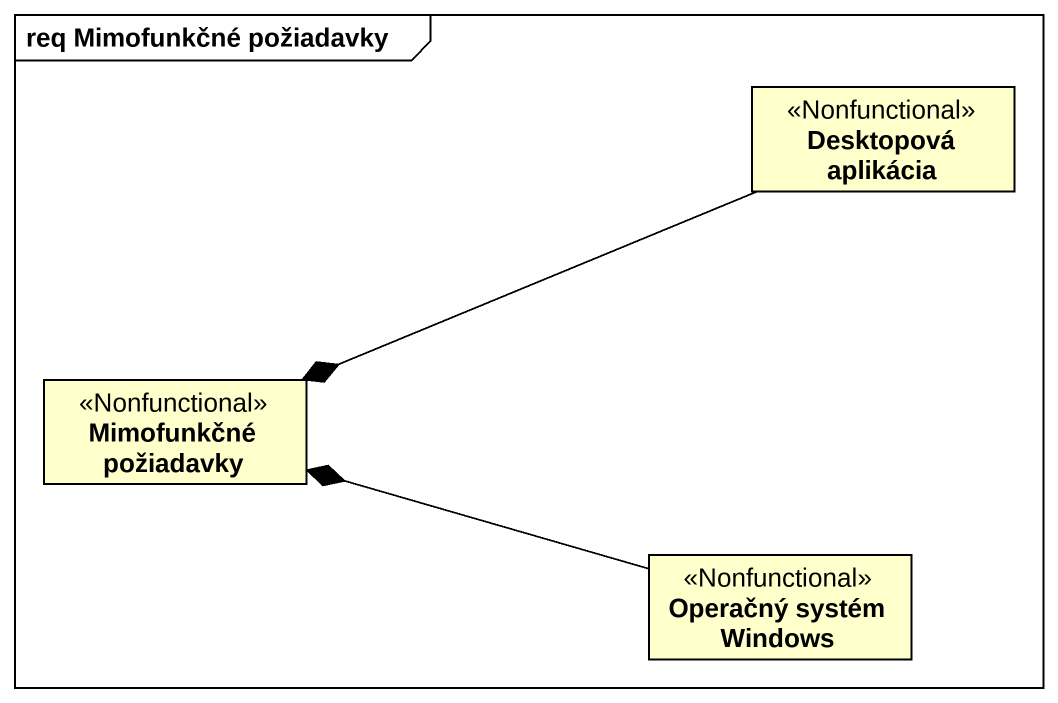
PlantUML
@startuml
mainframe req Mimofunkčné požiadavky
hide circle
hide empty members
class "Desktopová aplikácia" as Desktopová_aplikácia <<Nonfunctional>>
class "Mimofunkčné požiadavky" as Mimofunkčné_požiadavky <<Nonfunctional>>
class "Operačný systém Windows" as Operačný_systém_Windows <<Nonfunctional>>
Desktopová_aplikácia -left-* Mimofunkčné_požiadavky
Operačný_systém_Windows -left-* Mimofunkčné_požiadavky
@enduml
